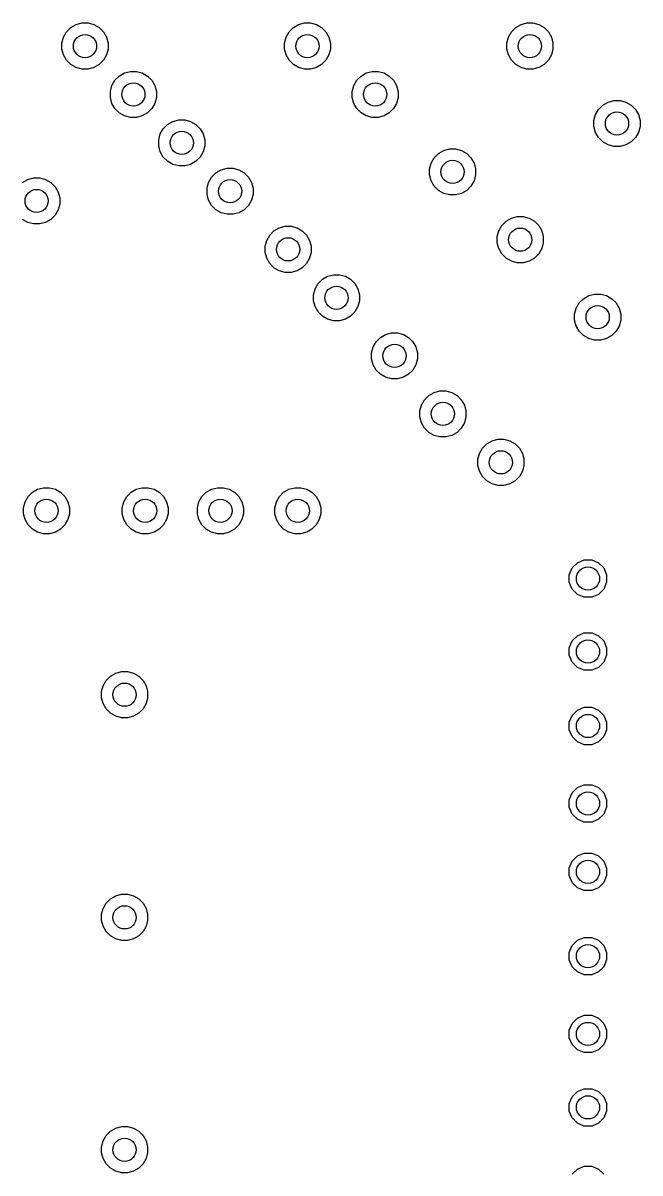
# Model space of a CAD drawing. Header units: inches. Extents: x 5.8 to 17.9, y -6.4 to -1.3.
# Drawn here: x 14.928 to 15.247, y -5.24 to -4.646 of the extents above; entities that cross this region are included whole.
import ezdxf

# ---------------------------------------------------------------- set-up
doc = ezdxf.new("R2010")
doc.units = ezdxf.units.IN
doc.header["$MEASUREMENT"] = 0
doc.layers.add('In1.Cu', color=91, linetype='CONTINUOUS', true_color=0x7fc87f)

msp = doc.modelspace()

# ---------------------------------------------------------------- linework, layer by layer
at = {"layer": 'In1.Cu', "linetype": 'CONTINUOUS'}
for p, q in [((14.95102, -4.65094), (14.95324, -4.64872)), ((14.95324, -4.64872), (14.95596, -4.64715)), ((14.95596, -4.64715), (14.95898, -4.64634)), ((14.95898, -4.64634), (14.96212, -4.64634)), ((14.96212, -4.64634), (14.96515, -4.64715)), ((14.96515, -4.64715), (14.96786, -4.64872)), ((14.96786, -4.64872), (14.97008, -4.65094)), ((15.06602, -4.65094), (15.06824, -4.64872)), ((15.06824, -4.64872), (15.07096, -4.64715)), ((15.07096, -4.64715), (15.07398, -4.64634)), ((15.07398, -4.64634), (15.07712, -4.64634)), ((15.07712, -4.64634), (15.08015, -4.64715)), ((15.08015, -4.64715), (15.08286, -4.64872)), ((15.08286, -4.64872), (15.08508, -4.65094)), ((15.18102, -4.65094), (15.18324, -4.64872)), ((15.18324, -4.64872), (15.18596, -4.64715)), ((15.18596, -4.64715), (15.18898, -4.64634)), ((15.18898, -4.64634), (15.19212, -4.64634)), ((15.19212, -4.64634), (15.19515, -4.64715)), ((15.19515, -4.64715), (15.19786, -4.64872)), ((15.19786, -4.64872), (15.20008, -4.65094)), ((14.94865, -4.65668), (14.94946, -4.65365)), ((14.94946, -4.65365), (14.95102, -4.65094)), ((14.97008, -4.65094), (14.97165, -4.65365)), ((14.97165, -4.65365), (14.97246, -4.65668)), ((15.06365, -4.65668), (15.06446, -4.65365)), ((15.06446, -4.65365), (15.06602, -4.65094)), ((15.08508, -4.65094), (15.08664, -4.65365)), ((15.08664, -4.65365), (15.08746, -4.65668)), ((15.17865, -4.65668), (15.17946, -4.65365)), ((15.17946, -4.65365), (15.18102, -4.65094)), ((15.20008, -4.65094), (15.20164, -4.65365)), ((15.20164, -4.65365), (15.20246, -4.65668)), ((14.94865, -4.65982), (14.94865, -4.65668)), ((14.94946, -4.66284), (14.94865, -4.65982)), ((14.97246, -4.65982), (14.97165, -4.66284)), ((14.97246, -4.65668), (14.97246, -4.65982)), ((15.06365, -4.65982), (15.06365, -4.65668)), ((15.06446, -4.66284), (15.06365, -4.65982)), ((15.08746, -4.65982), (15.08664, -4.66284)), ((15.08746, -4.65668), (15.08746, -4.65982)), ((15.17865, -4.65982), (15.17865, -4.65668)), ((15.17946, -4.66284), (15.17865, -4.65982)), ((15.20246, -4.65982), (15.20164, -4.66284)), ((15.20246, -4.65668), (15.20246, -4.65982)), ((14.95102, -4.66556), (14.94946, -4.66284)), ((14.95324, -4.66777), (14.95102, -4.66556)), ((14.95596, -4.66934), (14.95324, -4.66777)), ((14.96786, -4.66777), (14.96515, -4.66934)), ((14.97008, -4.66556), (14.96786, -4.66777)), ((14.97165, -4.66284), (14.97008, -4.66556)), ((15.06602, -4.66556), (15.06446, -4.66284)), ((15.06824, -4.66777), (15.06602, -4.66556)), ((15.07096, -4.66934), (15.06824, -4.66777)), ((15.08286, -4.66777), (15.08015, -4.66934)), ((15.08508, -4.66556), (15.08286, -4.66777)), ((15.08664, -4.66284), (15.08508, -4.66556)), ((15.18102, -4.66556), (15.17946, -4.66284)), ((15.18324, -4.66777), (15.18102, -4.66556)), ((15.18596, -4.66934), (15.18324, -4.66777)), ((15.19786, -4.66777), (15.19515, -4.66934)), ((15.20008, -4.66556), (15.19786, -4.66777)), ((15.20164, -4.66284), (15.20008, -4.66556)), ((14.95898, -4.67015), (14.95596, -4.66934)), ((14.96212, -4.67015), (14.95898, -4.67015)), ((14.96515, -4.66934), (14.96212, -4.67015)), ((14.97602, -4.67594), (14.97824, -4.67372)), ((14.97824, -4.67372), (14.98096, -4.67215)), ((14.98096, -4.67215), (14.98398, -4.67134)), ((14.98398, -4.67134), (14.98712, -4.67134)), ((14.98712, -4.67134), (14.99015, -4.67215)), ((14.99015, -4.67215), (14.99286, -4.67372)), ((14.99286, -4.67372), (14.99508, -4.67594)), ((15.07398, -4.67015), (15.07096, -4.66934)), ((15.07712, -4.67015), (15.07398, -4.67015)), ((15.08015, -4.66934), (15.07712, -4.67015)), ((15.10102, -4.67594), (15.10324, -4.67372)), ((15.10324, -4.67372), (15.10596, -4.67215)), ((15.10596, -4.67215), (15.10898, -4.67134)), ((15.10898, -4.67134), (15.11212, -4.67134)), ((15.11212, -4.67134), (15.11515, -4.67215)), ((15.11515, -4.67215), (15.11786, -4.67372)), ((15.11786, -4.67372), (15.12008, -4.67594)), ((15.18898, -4.67015), (15.18596, -4.66934)), ((15.19212, -4.67015), (15.18898, -4.67015)), ((15.19515, -4.66934), (15.19212, -4.67015)), ((14.97365, -4.68168), (14.97446, -4.67865)), ((14.97446, -4.67865), (14.97602, -4.67594)), ((14.99508, -4.67594), (14.99664, -4.67865)), ((14.99664, -4.67865), (14.99746, -4.68168)), ((15.09865, -4.68168), (15.09946, -4.67865)), ((15.09946, -4.67865), (15.10102, -4.67594)), ((15.12008, -4.67594), (15.12164, -4.67865)), ((15.12164, -4.67865), (15.12246, -4.68168)), ((14.97365, -4.68482), (14.97365, -4.68168)), ((14.97446, -4.68784), (14.97365, -4.68482)), ((14.99746, -4.68482), (14.99664, -4.68784)), ((14.99746, -4.68168), (14.99746, -4.68482)), ((15.09865, -4.68482), (15.09865, -4.68168)), ((15.09946, -4.68784), (15.09865, -4.68482)), ((15.12246, -4.68482), (15.12164, -4.68784)), ((15.12246, -4.68168), (15.12246, -4.68482)), ((14.97602, -4.69056), (14.97446, -4.68784)), ((14.97824, -4.69277), (14.97602, -4.69056)), ((14.99508, -4.69056), (14.99286, -4.69277)), ((14.99664, -4.68784), (14.99508, -4.69056)), ((15.10102, -4.69056), (15.09946, -4.68784)), ((15.10324, -4.69277), (15.10102, -4.69056)), ((15.12008, -4.69056), (15.11786, -4.69277)), ((15.12164, -4.68784), (15.12008, -4.69056)), ((15.22446, -4.69365), (15.22602, -4.69094)), ((15.22602, -4.69094), (15.22824, -4.68872)), ((15.22824, -4.68872), (15.23096, -4.68715)), ((15.23096, -4.68715), (15.23398, -4.68634)), ((15.23398, -4.68634), (15.23712, -4.68634)), ((15.23712, -4.68634), (15.24015, -4.68715)), ((15.24015, -4.68715), (15.24286, -4.68872)), ((15.24286, -4.68872), (15.24508, -4.69094)), ((15.24508, -4.69094), (15.24664, -4.69365)), ((14.98096, -4.69434), (14.97824, -4.69277)), ((14.98398, -4.69515), (14.98096, -4.69434)), ((14.98712, -4.69515), (14.98398, -4.69515)), ((14.99015, -4.69434), (14.98712, -4.69515)), ((14.99286, -4.69277), (14.99015, -4.69434)), ((15.00324, -4.69872), (15.00596, -4.69715)), ((15.00596, -4.69715), (15.00898, -4.69634)), ((15.00898, -4.69634), (15.01212, -4.69634)), ((15.01212, -4.69634), (15.01515, -4.69715)), ((15.01515, -4.69715), (15.01786, -4.69872)), ((15.10596, -4.69434), (15.10324, -4.69277)), ((15.10898, -4.69515), (15.10596, -4.69434)), ((15.11212, -4.69515), (15.10898, -4.69515)), ((15.11515, -4.69434), (15.11212, -4.69515)), ((15.11786, -4.69277), (15.11515, -4.69434)), ((15.22365, -4.69668), (15.22446, -4.69365)), ((15.22365, -4.69982), (15.22365, -4.69668)), ((15.24664, -4.69365), (15.24746, -4.69668)), ((15.24746, -4.69668), (15.24746, -4.69982)), ((14.99865, -4.70668), (14.99946, -4.70365)), ((14.99946, -4.70365), (15.00102, -4.70094)), ((15.00102, -4.70094), (15.00324, -4.69872)), ((15.01786, -4.69872), (15.02008, -4.70094)), ((15.02008, -4.70094), (15.02164, -4.70365)), ((15.02164, -4.70365), (15.02246, -4.70668)), ((15.22446, -4.70284), (15.22365, -4.69982)), ((15.22602, -4.70556), (15.22446, -4.70284)), ((15.24664, -4.70284), (15.24508, -4.70556)), ((15.24746, -4.69982), (15.24664, -4.70284)), ((14.99865, -4.70982), (14.99865, -4.70668)), ((14.99946, -4.71284), (14.99865, -4.70982)), ((15.02246, -4.70982), (15.02164, -4.71284)), ((15.02246, -4.70668), (15.02246, -4.70982)), ((15.22824, -4.70777), (15.22602, -4.70556)), ((15.23096, -4.70934), (15.22824, -4.70777)), ((15.23398, -4.71015), (15.23096, -4.70934)), ((15.24015, -4.70934), (15.23712, -4.71015)), ((15.24286, -4.70777), (15.24015, -4.70934)), ((15.24508, -4.70556), (15.24286, -4.70777)), ((15.00102, -4.71556), (14.99946, -4.71284)), ((15.00324, -4.71777), (15.00102, -4.71556)), ((15.02008, -4.71556), (15.01786, -4.71777)), ((15.02164, -4.71284), (15.02008, -4.71556)), ((15.14102, -4.71594), (15.14324, -4.71372)), ((15.14324, -4.71372), (15.14596, -4.71215)), ((15.14596, -4.71215), (15.14898, -4.71134)), ((15.14898, -4.71134), (15.15212, -4.71134)), ((15.15212, -4.71134), (15.15515, -4.71215)), ((15.15515, -4.71215), (15.15786, -4.71372)), ((15.15786, -4.71372), (15.16008, -4.71594)), ((15.23712, -4.71015), (15.23398, -4.71015)), ((15.00596, -4.71934), (15.00324, -4.71777)), ((15.00898, -4.72015), (15.00596, -4.71934)), ((15.01212, -4.72015), (15.00898, -4.72015)), ((15.01515, -4.71934), (15.01212, -4.72015)), ((15.01786, -4.71777), (15.01515, -4.71934)), ((15.03096, -4.72215), (15.03398, -4.72134)), ((15.03398, -4.72134), (15.03712, -4.72134)), ((15.03712, -4.72134), (15.04015, -4.72215)), ((15.13865, -4.72168), (15.13946, -4.71865)), ((15.13865, -4.72482), (15.13865, -4.72168)), ((15.13946, -4.71865), (15.14102, -4.71594)), ((15.16008, -4.71594), (15.16165, -4.71865)), ((15.16165, -4.71865), (15.16246, -4.72168)), ((15.16246, -4.72168), (15.16246, -4.72482)), ((14.92824, -4.72872), (14.93096, -4.72715)), ((14.93096, -4.72715), (14.93398, -4.72634)), ((14.93398, -4.72634), (14.93712, -4.72634)), ((14.93712, -4.72634), (14.94015, -4.72715)), ((14.94015, -4.72715), (14.94286, -4.72872)), ((15.02446, -4.72865), (15.02602, -4.72594)), ((15.02602, -4.72594), (15.02824, -4.72372)), ((15.02824, -4.72372), (15.03096, -4.72215)), ((15.04015, -4.72215), (15.04286, -4.72372)), ((15.04286, -4.72372), (15.04508, -4.72594)), ((15.04508, -4.72594), (15.04664, -4.72865)), ((15.13946, -4.72784), (15.13865, -4.72482)), ((15.16246, -4.72482), (15.16165, -4.72784)), ((14.94286, -4.72872), (14.94508, -4.73094)), ((14.94508, -4.73094), (14.94665, -4.73365)), ((15.02365, -4.73168), (15.02446, -4.72865)), ((15.02365, -4.73482), (15.02365, -4.73168)), ((15.04664, -4.72865), (15.04746, -4.73168)), ((15.04746, -4.73168), (15.04746, -4.73482)), ((15.14102, -4.73056), (15.13946, -4.72784)), ((15.14324, -4.73277), (15.14102, -4.73056)), ((15.14596, -4.73434), (15.14324, -4.73277)), ((15.15786, -4.73277), (15.15515, -4.73434)), ((15.16008, -4.73056), (15.15786, -4.73277)), ((15.16165, -4.72784), (15.16008, -4.73056)), ((14.94665, -4.73365), (14.94746, -4.73668)), ((14.94746, -4.73668), (14.94746, -4.73982)), ((15.02446, -4.73784), (15.02365, -4.73482)), ((15.02602, -4.74056), (15.02446, -4.73784)), ((15.04664, -4.73784), (15.04508, -4.74056)), ((15.04746, -4.73482), (15.04664, -4.73784)), ((15.14898, -4.73515), (15.14596, -4.73434)), ((15.15212, -4.73515), (15.14898, -4.73515)), ((15.15515, -4.73434), (15.15212, -4.73515)), ((14.94665, -4.74284), (14.94508, -4.74556)), ((14.94746, -4.73982), (14.94665, -4.74284)), ((15.02824, -4.74277), (15.02602, -4.74056)), ((15.03096, -4.74434), (15.02824, -4.74277)), ((15.03398, -4.74515), (15.03096, -4.74434)), ((15.03712, -4.74515), (15.03398, -4.74515)), ((15.04015, -4.74434), (15.03712, -4.74515)), ((15.04286, -4.74277), (15.04015, -4.74434)), ((15.04508, -4.74056), (15.04286, -4.74277)), ((14.93096, -4.74934), (14.92824, -4.74777)), ((14.93398, -4.75015), (14.93096, -4.74934)), ((14.93712, -4.75015), (14.93398, -4.75015)), ((14.94015, -4.74934), (14.93712, -4.75015)), ((14.94286, -4.74777), (14.94015, -4.74934)), ((14.94508, -4.74556), (14.94286, -4.74777)), ((15.06096, -4.75215), (15.06398, -4.75134)), ((15.06398, -4.75134), (15.06712, -4.75134)), ((15.06712, -4.75134), (15.07015, -4.75215)), ((15.17446, -4.75365), (15.17602, -4.75094)), ((15.17602, -4.75094), (15.17824, -4.74872)), ((15.17824, -4.74872), (15.18096, -4.74715)), ((15.18096, -4.74715), (15.18398, -4.74634)), ((15.18398, -4.74634), (15.18712, -4.74634)), ((15.18712, -4.74634), (15.19015, -4.74715)), ((15.19015, -4.74715), (15.19286, -4.74872)), ((15.19286, -4.74872), (15.19508, -4.75094)), ((15.19508, -4.75094), (15.19665, -4.75365)), ((15.05446, -4.75865), (15.05602, -4.75594)), ((15.05602, -4.75594), (15.05824, -4.75372)), ((15.05824, -4.75372), (15.06096, -4.75215)), ((15.07015, -4.75215), (15.07286, -4.75372)), ((15.07286, -4.75372), (15.07508, -4.75594)), ((15.07508, -4.75594), (15.07664, -4.75865)), ((15.17365, -4.75668), (15.17446, -4.75365)), ((15.17365, -4.75982), (15.17365, -4.75668)), ((15.19665, -4.75365), (15.19746, -4.75668)), ((15.19746, -4.75668), (15.19746, -4.75982)), ((15.05365, -4.76168), (15.05446, -4.75865)), ((15.05365, -4.76482), (15.05365, -4.76168)), ((15.07664, -4.75865), (15.07746, -4.76168)), ((15.07746, -4.76168), (15.07746, -4.76482)), ((15.17446, -4.76284), (15.17365, -4.75982)), ((15.17602, -4.76556), (15.17446, -4.76284)), ((15.19665, -4.76284), (15.19508, -4.76556)), ((15.19746, -4.75982), (15.19665, -4.76284)), ((15.05446, -4.76784), (15.05365, -4.76482)), ((15.05602, -4.77056), (15.05446, -4.76784)), ((15.07664, -4.76784), (15.07508, -4.77056)), ((15.07746, -4.76482), (15.07664, -4.76784)), ((15.17824, -4.76777), (15.17602, -4.76556)), ((15.18096, -4.76934), (15.17824, -4.76777)), ((15.19286, -4.76777), (15.19015, -4.76934)), ((15.19508, -4.76556), (15.19286, -4.76777)), ((15.05824, -4.77277), (15.05602, -4.77056)), ((15.06096, -4.77434), (15.05824, -4.77277)), ((15.06398, -4.77515), (15.06096, -4.77434)), ((15.06712, -4.77515), (15.06398, -4.77515)), ((15.07015, -4.77434), (15.06712, -4.77515)), ((15.07286, -4.77277), (15.07015, -4.77434)), ((15.07508, -4.77056), (15.07286, -4.77277)), ((15.18398, -4.77015), (15.18096, -4.76934)), ((15.18712, -4.77015), (15.18398, -4.77015)), ((15.19015, -4.76934), (15.18712, -4.77015)), ((15.07946, -4.78365), (15.08102, -4.78094)), ((15.08102, -4.78094), (15.08324, -4.77872)), ((15.08324, -4.77872), (15.08596, -4.77715)), ((15.08596, -4.77715), (15.08898, -4.77634)), ((15.08898, -4.77634), (15.09212, -4.77634)), ((15.09212, -4.77634), (15.09515, -4.77715)), ((15.09515, -4.77715), (15.09786, -4.77872)), ((15.09786, -4.77872), (15.10008, -4.78094)), ((15.10008, -4.78094), (15.10164, -4.78365)), ((15.07865, -4.78668), (15.07946, -4.78365)), ((15.07865, -4.78982), (15.07865, -4.78668)), ((15.10164, -4.78365), (15.10246, -4.78668)), ((15.10246, -4.78668), (15.10246, -4.78982)), ((15.22096, -4.78715), (15.22398, -4.78634)), ((15.22398, -4.78634), (15.22712, -4.78634)), ((15.22712, -4.78634), (15.23015, -4.78715)), ((15.07946, -4.79284), (15.07865, -4.78982)), ((15.08102, -4.79556), (15.07946, -4.79284)), ((15.10164, -4.79284), (15.10008, -4.79556)), ((15.10246, -4.78982), (15.10164, -4.79284)), ((15.21446, -4.79365), (15.21602, -4.79094)), ((15.21602, -4.79094), (15.21824, -4.78872)), ((15.21824, -4.78872), (15.22096, -4.78715)), ((15.23015, -4.78715), (15.23286, -4.78872)), ((15.23286, -4.78872), (15.23508, -4.79094)), ((15.23508, -4.79094), (15.23664, -4.79365)), ((15.08324, -4.79777), (15.08102, -4.79556)), ((15.08596, -4.79934), (15.08324, -4.79777)), ((15.09786, -4.79777), (15.09515, -4.79934)), ((15.10008, -4.79556), (15.09786, -4.79777)), ((15.21365, -4.79668), (15.21446, -4.79365)), ((15.21365, -4.79982), (15.21365, -4.79668)), ((15.23664, -4.79365), (15.23746, -4.79668)), ((15.23746, -4.79668), (15.23746, -4.79982)), ((15.08898, -4.80015), (15.08596, -4.79934)), ((15.09212, -4.80015), (15.08898, -4.80015)), ((15.09515, -4.79934), (15.09212, -4.80015)), ((15.21446, -4.80284), (15.21365, -4.79982)), ((15.21602, -4.80556), (15.21446, -4.80284)), ((15.23664, -4.80284), (15.23508, -4.80556)), ((15.23746, -4.79982), (15.23664, -4.80284)), ((15.11102, -4.81094), (15.11324, -4.80872)), ((15.11324, -4.80872), (15.11596, -4.80715)), ((15.11596, -4.80715), (15.11898, -4.80634)), ((15.11898, -4.80634), (15.12212, -4.80634)), ((15.12212, -4.80634), (15.12515, -4.80715)), ((15.12515, -4.80715), (15.12786, -4.80872)), ((15.12786, -4.80872), (15.13008, -4.81094)), ((15.21824, -4.80777), (15.21602, -4.80556)), ((15.22096, -4.80934), (15.21824, -4.80777)), ((15.22398, -4.81015), (15.22096, -4.80934)), ((15.22712, -4.81015), (15.22398, -4.81015)), ((15.23015, -4.80934), (15.22712, -4.81015)), ((15.23286, -4.80777), (15.23015, -4.80934)), ((15.23508, -4.80556), (15.23286, -4.80777)), ((15.10865, -4.81668), (15.10946, -4.81365)), ((15.10865, -4.81982), (15.10865, -4.81668)), ((15.10946, -4.81365), (15.11102, -4.81094)), ((15.13008, -4.81094), (15.13164, -4.81365)), ((15.13164, -4.81365), (15.13246, -4.81668)), ((15.13246, -4.81668), (15.13246, -4.81982)), ((15.10946, -4.82284), (15.10865, -4.81982)), ((15.13246, -4.81982), (15.13164, -4.82284)), ((15.11102, -4.82556), (15.10946, -4.82284)), ((15.11324, -4.82777), (15.11102, -4.82556)), ((15.11596, -4.82934), (15.11324, -4.82777)), ((15.12786, -4.82777), (15.12515, -4.82934)), ((15.13008, -4.82556), (15.12786, -4.82777)), ((15.13164, -4.82284), (15.13008, -4.82556)), ((15.11898, -4.83015), (15.11596, -4.82934)), ((15.12212, -4.83015), (15.11898, -4.83015)), ((15.12515, -4.82934), (15.12212, -4.83015)), ((15.13602, -4.84094), (15.13824, -4.83872)), ((15.13824, -4.83872), (15.14096, -4.83715)), ((15.14096, -4.83715), (15.14398, -4.83634)), ((15.14398, -4.83634), (15.14712, -4.83634)), ((15.14712, -4.83634), (15.15015, -4.83715)), ((15.15015, -4.83715), (15.15286, -4.83872)), ((15.15286, -4.83872), (15.15508, -4.84094)), ((15.13365, -4.84668), (15.13446, -4.84365)), ((15.13446, -4.84365), (15.13602, -4.84094)), ((15.15508, -4.84094), (15.15664, -4.84365)), ((15.15664, -4.84365), (15.15746, -4.84668)), ((15.13365, -4.84982), (15.13365, -4.84668)), ((15.13446, -4.85284), (15.13365, -4.84982)), ((15.15746, -4.84982), (15.15664, -4.85284)), ((15.15746, -4.84668), (15.15746, -4.84982)), ((15.13602, -4.85556), (15.13446, -4.85284)), ((15.13824, -4.85777), (15.13602, -4.85556)), ((15.14096, -4.85934), (15.13824, -4.85777)), ((15.15286, -4.85777), (15.15015, -4.85934)), ((15.15508, -4.85556), (15.15286, -4.85777)), ((15.15664, -4.85284), (15.15508, -4.85556)), ((15.14398, -4.86015), (15.14096, -4.85934)), ((15.14712, -4.86015), (15.14398, -4.86015)), ((15.15015, -4.85934), (15.14712, -4.86015)), ((15.16602, -4.86594), (15.16824, -4.86372)), ((15.16824, -4.86372), (15.17096, -4.86215)), ((15.17096, -4.86215), (15.17398, -4.86134)), ((15.17398, -4.86134), (15.17712, -4.86134)), ((15.17712, -4.86134), (15.18015, -4.86215)), ((15.18015, -4.86215), (15.18286, -4.86372)), ((15.18286, -4.86372), (15.18508, -4.86594)), ((15.16365, -4.87168), (15.16446, -4.86865)), ((15.16446, -4.86865), (15.16602, -4.86594)), ((15.18508, -4.86594), (15.18665, -4.86865)), ((15.18665, -4.86865), (15.18746, -4.87168)), ((15.16365, -4.87482), (15.16365, -4.87168)), ((15.16446, -4.87784), (15.16365, -4.87482)), ((15.18746, -4.87482), (15.18665, -4.87784)), ((15.18746, -4.87168), (15.18746, -4.87482)), ((15.16602, -4.88056), (15.16446, -4.87784)), ((15.16824, -4.88277), (15.16602, -4.88056)), ((15.18508, -4.88056), (15.18286, -4.88277)), ((15.18665, -4.87784), (15.18508, -4.88056)), ((14.93332, -4.88872), (14.93603, -4.88715)), ((14.93603, -4.88715), (14.93906, -4.88634)), ((14.93906, -4.88634), (14.9422, -4.88634)), ((14.9422, -4.88634), (14.94523, -4.88715)), ((14.94523, -4.88715), (14.94794, -4.88872)), ((14.98434, -4.88872), (14.98706, -4.88715)), ((14.98706, -4.88715), (14.99009, -4.88634)), ((14.99009, -4.88634), (14.99322, -4.88634)), ((14.99322, -4.88634), (14.99625, -4.88715)), ((14.99625, -4.88715), (14.99896, -4.88872)), ((15.02324, -4.88872), (15.02596, -4.88715)), ((15.02596, -4.88715), (15.02898, -4.88634)), ((15.02898, -4.88634), (15.03212, -4.88634)), ((15.03212, -4.88634), (15.03515, -4.88715)), ((15.03515, -4.88715), (15.03786, -4.88872)), ((15.06324, -4.88872), (15.06596, -4.88715)), ((15.06596, -4.88715), (15.06898, -4.88634)), ((15.06898, -4.88634), (15.07212, -4.88634)), ((15.07212, -4.88634), (15.07515, -4.88715)), ((15.07515, -4.88715), (15.07786, -4.88872)), ((15.17096, -4.88434), (15.16824, -4.88277)), ((15.17398, -4.88515), (15.17096, -4.88434)), ((15.17712, -4.88515), (15.17398, -4.88515)), ((15.18015, -4.88434), (15.17712, -4.88515)), ((15.18286, -4.88277), (15.18015, -4.88434)), ((14.92872, -4.89668), (14.92954, -4.89365)), ((14.92954, -4.89365), (14.9311, -4.89094)), ((14.9311, -4.89094), (14.93332, -4.88872)), ((14.94794, -4.88872), (14.95016, -4.89094)), ((14.95016, -4.89094), (14.95172, -4.89365)), ((14.95172, -4.89365), (14.95254, -4.89668)), ((14.97975, -4.89668), (14.98056, -4.89365)), ((14.98056, -4.89365), (14.98213, -4.89094)), ((14.98213, -4.89094), (14.98434, -4.88872)), ((14.99896, -4.88872), (15.00118, -4.89094)), ((15.00118, -4.89094), (15.00275, -4.89365)), ((15.00275, -4.89365), (15.00356, -4.89668)), ((15.01865, -4.89668), (15.01946, -4.89365)), ((15.01946, -4.89365), (15.02102, -4.89094)), ((15.02102, -4.89094), (15.02324, -4.88872)), ((15.03786, -4.88872), (15.04008, -4.89094)), ((15.04008, -4.89094), (15.04164, -4.89365)), ((15.04164, -4.89365), (15.04246, -4.89668)), ((15.05865, -4.89668), (15.05946, -4.89365)), ((15.05946, -4.89365), (15.06102, -4.89094)), ((15.06102, -4.89094), (15.06324, -4.88872)), ((15.07786, -4.88872), (15.08008, -4.89094)), ((15.08008, -4.89094), (15.08164, -4.89365)), ((15.08164, -4.89365), (15.08246, -4.89668)), ((14.92872, -4.89982), (14.92872, -4.89668)), ((14.92954, -4.90284), (14.92872, -4.89982)), ((14.95254, -4.89982), (14.95172, -4.90284)), ((14.95254, -4.89668), (14.95254, -4.89982)), ((14.97975, -4.89982), (14.97975, -4.89668)), ((14.98056, -4.90284), (14.97975, -4.89982)), ((15.00356, -4.89982), (15.00275, -4.90284)), ((15.00356, -4.89668), (15.00356, -4.89982)), ((15.01865, -4.89982), (15.01865, -4.89668)), ((15.01946, -4.90284), (15.01865, -4.89982)), ((15.04246, -4.89982), (15.04164, -4.90284)), ((15.04246, -4.89668), (15.04246, -4.89982)), ((15.05865, -4.89982), (15.05865, -4.89668)), ((15.05946, -4.90284), (15.05865, -4.89982)), ((15.08246, -4.89982), (15.08164, -4.90284)), ((15.08246, -4.89668), (15.08246, -4.89982)), ((14.9311, -4.90556), (14.92954, -4.90284)), ((14.93332, -4.90777), (14.9311, -4.90556)), ((14.95016, -4.90556), (14.94794, -4.90777)), ((14.95172, -4.90284), (14.95016, -4.90556)), ((14.98213, -4.90556), (14.98056, -4.90284)), ((14.98434, -4.90777), (14.98213, -4.90556)), ((15.00118, -4.90556), (14.99896, -4.90777)), ((15.00275, -4.90284), (15.00118, -4.90556)), ((15.02102, -4.90556), (15.01946, -4.90284)), ((15.02324, -4.90777), (15.02102, -4.90556)), ((15.04008, -4.90556), (15.03786, -4.90777)), ((15.04164, -4.90284), (15.04008, -4.90556)), ((15.06102, -4.90556), (15.05946, -4.90284)), ((15.06324, -4.90777), (15.06102, -4.90556)), ((15.08008, -4.90556), (15.07786, -4.90777)), ((15.08164, -4.90284), (15.08008, -4.90556)), ((14.93603, -4.90934), (14.93332, -4.90777)), ((14.93906, -4.91015), (14.93603, -4.90934)), ((14.9422, -4.91015), (14.93906, -4.91015)), ((14.94523, -4.90934), (14.9422, -4.91015)), ((14.94794, -4.90777), (14.94523, -4.90934)), ((14.98706, -4.90934), (14.98434, -4.90777)), ((14.99009, -4.91015), (14.98706, -4.90934)), ((14.99322, -4.91015), (14.99009, -4.91015)), ((14.99625, -4.90934), (14.99322, -4.91015)), ((14.99896, -4.90777), (14.99625, -4.90934)), ((15.02596, -4.90934), (15.02324, -4.90777)), ((15.02898, -4.91015), (15.02596, -4.90934)), ((15.03212, -4.91015), (15.02898, -4.91015)), ((15.03515, -4.90934), (15.03212, -4.91015)), ((15.03786, -4.90777), (15.03515, -4.90934)), ((15.06596, -4.90934), (15.06324, -4.90777)), ((15.06898, -4.91015), (15.06596, -4.90934)), ((15.07212, -4.91015), (15.06898, -4.91015)), ((15.07515, -4.90934), (15.07212, -4.91015)), ((15.07786, -4.90777), (15.07515, -4.90934)), ((15.21508, -4.92506), (15.21863, -4.92359)), ((15.21863, -4.92359), (15.22247, -4.92359)), ((15.22247, -4.92359), (15.22602, -4.92506)), ((15.2109, -4.93133), (15.21237, -4.92778)), ((15.21237, -4.92778), (15.21508, -4.92506)), ((15.22602, -4.92506), (15.22873, -4.92778)), ((15.22873, -4.92778), (15.2302, -4.93133)), ((15.2109, -4.93517), (15.2109, -4.93133)), ((15.21237, -4.93872), (15.2109, -4.93517)), ((15.2302, -4.93517), (15.22873, -4.93872)), ((15.2302, -4.93133), (15.2302, -4.93517)), ((15.21508, -4.94143), (15.21237, -4.93872)), ((15.21863, -4.9429), (15.21508, -4.94143)), ((15.22602, -4.94143), (15.22247, -4.9429)), ((15.22873, -4.93872), (15.22602, -4.94143)), ((15.22247, -4.9429), (15.21863, -4.9429)), ((15.21237, -4.9655), (15.21508, -4.96278)), ((15.21508, -4.96278), (15.21863, -4.96131)), ((15.21863, -4.96131), (15.22247, -4.96131)), ((15.22247, -4.96131), (15.22602, -4.96278)), ((15.22602, -4.96278), (15.22873, -4.9655)), ((15.2109, -4.96904), (15.21237, -4.9655)), ((15.2109, -4.97288), (15.2109, -4.96904)), ((15.22873, -4.9655), (15.2302, -4.96904)), ((15.2302, -4.96904), (15.2302, -4.97288)), ((15.21237, -4.97643), (15.2109, -4.97288)), ((15.21508, -4.97915), (15.21237, -4.97643)), ((15.22873, -4.97643), (15.22602, -4.97915)), ((15.2302, -4.97288), (15.22873, -4.97643)), ((14.97369, -4.98372), (14.97641, -4.98215)), ((14.97641, -4.98215), (14.97944, -4.98134)), ((14.97944, -4.98134), (14.98257, -4.98134)), ((14.98257, -4.98134), (14.9856, -4.98215)), ((14.9856, -4.98215), (14.98831, -4.98372)), ((15.21863, -4.98062), (15.21508, -4.97915)), ((15.22247, -4.98062), (15.21863, -4.98062)), ((15.22602, -4.97915), (15.22247, -4.98062)), ((14.9691, -4.99168), (14.96991, -4.98865)), ((14.96991, -4.98865), (14.97148, -4.98594)), ((14.97148, -4.98594), (14.97369, -4.98372)), ((14.98831, -4.98372), (14.99053, -4.98594)), ((14.99053, -4.98594), (14.9921, -4.98865)), ((14.9921, -4.98865), (14.99291, -4.99168)), ((14.9691, -4.99482), (14.9691, -4.99168)), ((14.96991, -4.99784), (14.9691, -4.99482)), ((14.99291, -4.99482), (14.9921, -4.99784)), ((14.99291, -4.99168), (14.99291, -4.99482)), ((14.97148, -5.00056), (14.96991, -4.99784)), ((14.97369, -5.00277), (14.97148, -5.00056)), ((14.99053, -5.00056), (14.98831, -5.00277)), ((14.9921, -4.99784), (14.99053, -5.00056)), ((15.21508, -5.00123), (15.21863, -4.99976)), ((15.21863, -4.99976), (15.22247, -4.99976)), ((15.22247, -4.99976), (15.22602, -5.00123)), ((14.97641, -5.00434), (14.97369, -5.00277)), ((14.97944, -5.00515), (14.97641, -5.00434)), ((14.98257, -5.00515), (14.97944, -5.00515)), ((14.9856, -5.00434), (14.98257, -5.00515)), ((14.98831, -5.00277), (14.9856, -5.00434)), ((15.2109, -5.00749), (15.21237, -5.00394)), ((15.21237, -5.00394), (15.21508, -5.00123)), ((15.22602, -5.00123), (15.22873, -5.00394)), ((15.22873, -5.00394), (15.2302, -5.00749)), ((15.2109, -5.01133), (15.2109, -5.00749)), ((15.21237, -5.01488), (15.2109, -5.01133)), ((15.2302, -5.01133), (15.22873, -5.01488)), ((15.2302, -5.00749), (15.2302, -5.01133)), ((15.21508, -5.01759), (15.21237, -5.01488)), ((15.21863, -5.01906), (15.21508, -5.01759)), ((15.22602, -5.01759), (15.22247, -5.01906)), ((15.22873, -5.01488), (15.22602, -5.01759)), ((15.22247, -5.01906), (15.21863, -5.01906)), ((15.21237, -5.04396), (15.21508, -5.04125)), ((15.21508, -5.04125), (15.21863, -5.03978)), ((15.21863, -5.03978), (15.22247, -5.03978)), ((15.22247, -5.03978), (15.22602, -5.04125)), ((15.22602, -5.04125), (15.22873, -5.04396)), ((15.2109, -5.04751), (15.21237, -5.04396)), ((15.2109, -5.05135), (15.2109, -5.04751)), ((15.22873, -5.04396), (15.2302, -5.04751)), ((15.2302, -5.04751), (15.2302, -5.05135)), ((15.21237, -5.0549), (15.2109, -5.05135)), ((15.2302, -5.05135), (15.22873, -5.0549)), ((15.21508, -5.05761), (15.21237, -5.0549)), ((15.21863, -5.05908), (15.21508, -5.05761)), ((15.22247, -5.05908), (15.21863, -5.05908)), ((15.22602, -5.05761), (15.22247, -5.05908)), ((15.22873, -5.0549), (15.22602, -5.05761)), ((15.21237, -5.07926), (15.21508, -5.07654)), ((15.21508, -5.07654), (15.21863, -5.07507)), ((15.21863, -5.07507), (15.22247, -5.07507)), ((15.22247, -5.07507), (15.22602, -5.07654)), ((15.22602, -5.07654), (15.22873, -5.07926)), ((15.2109, -5.0828), (15.21237, -5.07926)), ((15.2109, -5.08664), (15.2109, -5.0828)), ((15.22873, -5.07926), (15.2302, -5.0828)), ((15.2302, -5.0828), (15.2302, -5.08664)), ((15.21237, -5.09019), (15.2109, -5.08664)), ((15.2302, -5.08664), (15.22873, -5.09019)), ((15.21508, -5.09291), (15.21237, -5.09019)), ((15.21863, -5.09438), (15.21508, -5.09291)), ((15.22247, -5.09438), (15.21863, -5.09438)), ((15.22602, -5.09291), (15.22247, -5.09438)), ((15.22873, -5.09019), (15.22602, -5.09291)), ((14.96991, -5.10365), (14.97148, -5.10094)), ((14.97148, -5.10094), (14.97369, -5.09872)), ((14.97369, -5.09872), (14.97641, -5.09715)), ((14.97641, -5.09715), (14.97944, -5.09634)), ((14.97944, -5.09634), (14.98257, -5.09634)), ((14.98257, -5.09634), (14.9856, -5.09715)), ((14.9856, -5.09715), (14.98831, -5.09872)), ((14.98831, -5.09872), (14.99053, -5.10094)), ((14.99053, -5.10094), (14.9921, -5.10365)), ((14.9691, -5.10668), (14.96991, -5.10365)), ((14.9691, -5.10982), (14.9691, -5.10668)), ((14.9921, -5.10365), (14.99291, -5.10668)), ((14.99291, -5.10668), (14.99291, -5.10982)), ((14.96991, -5.11284), (14.9691, -5.10982)), ((14.97148, -5.11556), (14.96991, -5.11284)), ((14.9921, -5.11284), (14.99053, -5.11556)), ((14.99291, -5.10982), (14.9921, -5.11284)), ((14.97369, -5.11777), (14.97148, -5.11556)), ((14.97641, -5.11934), (14.97369, -5.11777)), ((14.97944, -5.12015), (14.97641, -5.11934)), ((14.9856, -5.11934), (14.98257, -5.12015)), ((14.98831, -5.11777), (14.9856, -5.11934)), ((14.99053, -5.11556), (14.98831, -5.11777)), ((15.21508, -5.12006), (15.21863, -5.11859)), ((15.21863, -5.11859), (15.22247, -5.11859)), ((15.22247, -5.11859), (15.22602, -5.12006)), ((14.98257, -5.12015), (14.97944, -5.12015)), ((15.2109, -5.12633), (15.21237, -5.12278)), ((15.21237, -5.12278), (15.21508, -5.12006)), ((15.22602, -5.12006), (15.22873, -5.12278)), ((15.22873, -5.12278), (15.2302, -5.12633)), ((15.2109, -5.13017), (15.2109, -5.12633)), ((15.21237, -5.13372), (15.2109, -5.13017)), ((15.2302, -5.13017), (15.22873, -5.13372)), ((15.2302, -5.12633), (15.2302, -5.13017)), ((15.21508, -5.13643), (15.21237, -5.13372)), ((15.21863, -5.1379), (15.21508, -5.13643)), ((15.22602, -5.13643), (15.22247, -5.1379)), ((15.22873, -5.13372), (15.22602, -5.13643)), ((15.22247, -5.1379), (15.21863, -5.1379)), ((15.21237, -5.163), (15.21508, -5.16028)), ((15.21508, -5.16028), (15.21863, -5.15881)), ((15.21863, -5.15881), (15.22247, -5.15881)), ((15.22247, -5.15881), (15.22602, -5.16028)), ((15.22602, -5.16028), (15.22873, -5.163)), ((15.2109, -5.16654), (15.21237, -5.163)), ((15.2109, -5.17038), (15.2109, -5.16654)), ((15.22873, -5.163), (15.2302, -5.16654)), ((15.2302, -5.16654), (15.2302, -5.17038)), ((15.21237, -5.17393), (15.2109, -5.17038)), ((15.2302, -5.17038), (15.22873, -5.17393)), ((15.21508, -5.17665), (15.21237, -5.17393)), ((15.21863, -5.17812), (15.21508, -5.17665)), ((15.22247, -5.17812), (15.21863, -5.17812)), ((15.22602, -5.17665), (15.22247, -5.17812)), ((15.22873, -5.17393), (15.22602, -5.17665)), ((15.21508, -5.19819), (15.21863, -5.19672)), ((15.21863, -5.19672), (15.22247, -5.19672)), ((15.22247, -5.19672), (15.22602, -5.19819)), ((15.2109, -5.20446), (15.21237, -5.20091)), ((15.21237, -5.20091), (15.21508, -5.19819)), ((15.22602, -5.19819), (15.22873, -5.20091)), ((15.22873, -5.20091), (15.2302, -5.20446)), ((15.2109, -5.2083), (15.2109, -5.20446)), ((15.21237, -5.21185), (15.2109, -5.2083)), ((15.2302, -5.2083), (15.22873, -5.21185)), ((15.2302, -5.20446), (15.2302, -5.2083)), ((15.21508, -5.21456), (15.21237, -5.21185)), ((15.21863, -5.21603), (15.21508, -5.21456)), ((15.22602, -5.21456), (15.22247, -5.21603)), ((15.22873, -5.21185), (15.22602, -5.21456)), ((14.97148, -5.22094), (14.97369, -5.21872)), ((14.97369, -5.21872), (14.97641, -5.21715)), ((14.97641, -5.21715), (14.97944, -5.21634)), ((14.97944, -5.21634), (14.98257, -5.21634)), ((14.98257, -5.21634), (14.9856, -5.21715)), ((14.9856, -5.21715), (14.98831, -5.21872)), ((14.98831, -5.21872), (14.99053, -5.22094)), ((15.22247, -5.21603), (15.21863, -5.21603)), ((14.9691, -5.22668), (14.96991, -5.22365)), ((14.96991, -5.22365), (14.97148, -5.22094)), ((14.99053, -5.22094), (14.9921, -5.22365)), ((14.9921, -5.22365), (14.99291, -5.22668)), ((14.9691, -5.22982), (14.9691, -5.22668)), ((14.96991, -5.23284), (14.9691, -5.22982)), ((14.99291, -5.22982), (14.9921, -5.23284)), ((14.99291, -5.22668), (14.99291, -5.22982)), ((14.97148, -5.23556), (14.96991, -5.23284)), ((14.97369, -5.23777), (14.97148, -5.23556)), ((14.97641, -5.23934), (14.97369, -5.23777)), ((14.98831, -5.23777), (14.9856, -5.23934)), ((14.99053, -5.23556), (14.98831, -5.23777)), ((14.9921, -5.23284), (14.99053, -5.23556)), ((15.21237, -5.24093), (15.21508, -5.23821)), ((15.21508, -5.23821), (15.21863, -5.23674)), ((15.21863, -5.23674), (15.22247, -5.23674)), ((15.22247, -5.23674), (15.22602, -5.23821)), ((15.22602, -5.23821), (15.22873, -5.24093)), ((14.97944, -5.24015), (14.97641, -5.23934)), ((14.98257, -5.24015), (14.97944, -5.24015)), ((14.9856, -5.23934), (14.98257, -5.24015))]:
    msp.add_line(p, q, dxfattribs=at)
at = {"layer": 'In1.Cu'}
for centre, radius in [((14.96055, -4.65825), 0.006), ((15.07555, -4.65825), 0.006), ((15.19055, -4.65825), 0.006), ((14.98555, -4.68325), 0.006), ((15.11055, -4.68325), 0.006), ((15.23555, -4.69825), 0.006), ((15.01055, -4.70825), 0.006), ((15.15055, -4.72325), 0.006), ((15.03555, -4.73325), 0.006), ((14.93555, -4.73825), 0.00598), ((15.06555, -4.76325), 0.006), ((15.18555, -4.75825), 0.006), ((15.09055, -4.78825), 0.006), ((15.22555, -4.79825), 0.006), ((15.12055, -4.81825), 0.006), ((15.14555, -4.84825), 0.006), ((15.17555, -4.87325), 0.006), ((14.94063, -4.89825), 0.006), ((14.99165, -4.89825), 0.006), ((15.03055, -4.89825), 0.006), ((15.07055, -4.89825), 0.006), ((15.22055, -4.93325), 0.006), ((15.22055, -4.97096), 0.006), ((14.981, -4.99325), 0.006), ((15.22055, -5.00941), 0.006), ((15.22055, -5.04943), 0.006), ((15.22055, -5.08472), 0.006), ((14.981, -5.10825), 0.006), ((15.22055, -5.12825), 0.006), ((15.22055, -5.16846), 0.006), ((15.22055, -5.20638), 0.006), ((14.981, -5.22825), 0.006)]:
    msp.add_circle(centre, radius, dxfattribs=at)

doc.saveas('drawing.dxf')
